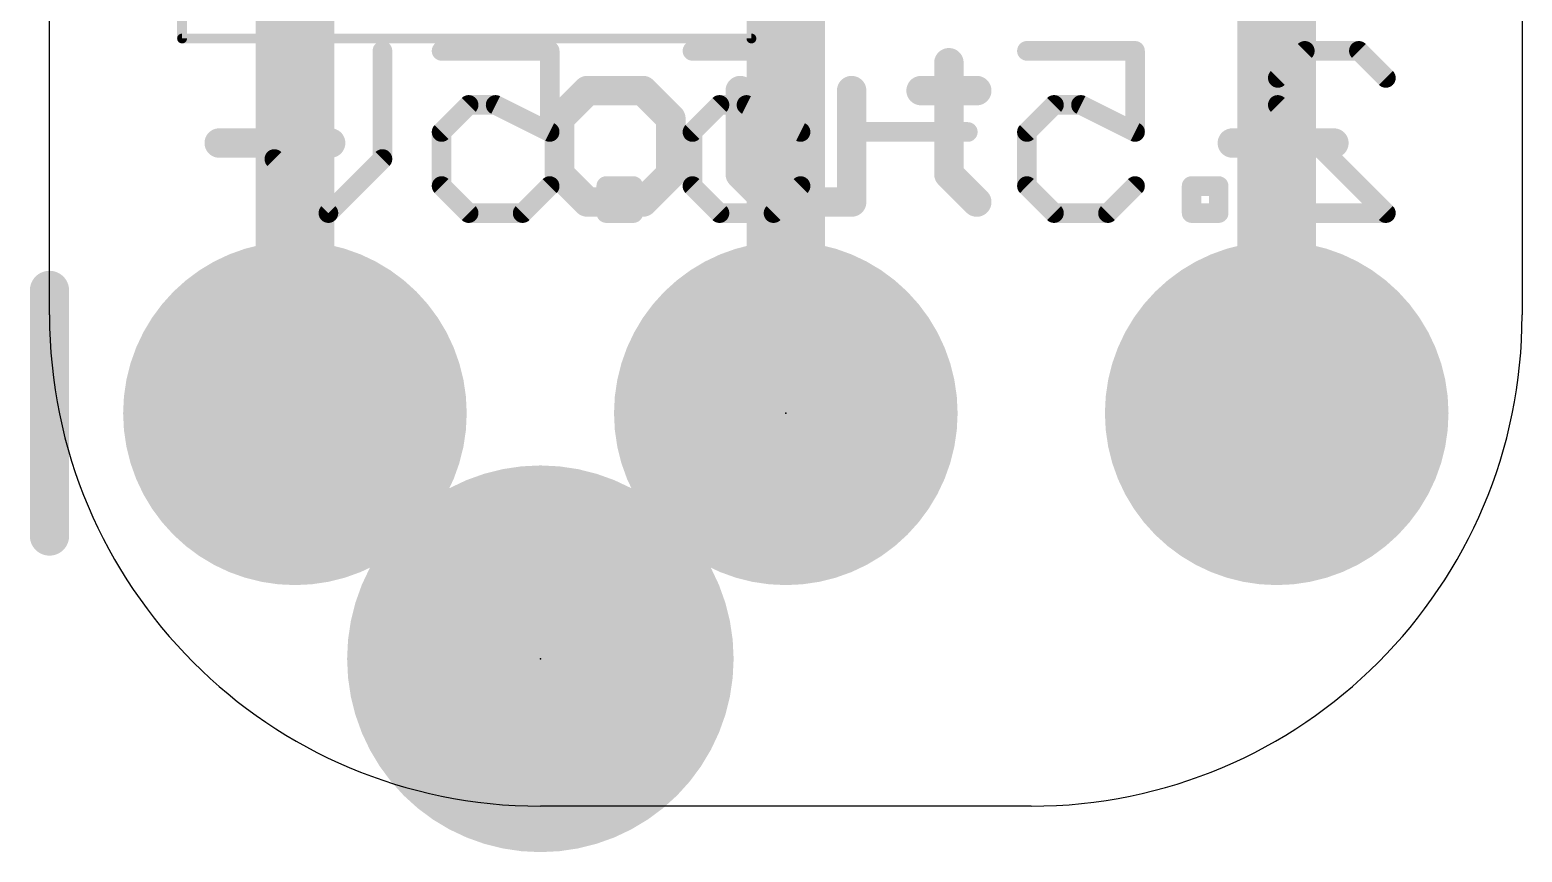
# Model space of a CAD drawing. Extents: x -0.1 to 7.6, y -0.2 to 10.2.
# Drawn here: x -0.1 to 7.62, y -0.24 to 4.01 of the extents above; entities that cross this region are included whole.
import ezdxf

# ---------------------------------------------------------------- set-up
doc = ezdxf.new("R2010")
doc.units = 0
for name, color, linetype in [('1', 12, 'CONTINUOUS'), ('17', 110, 'CONTINUOUS'), ('20', 53, 'CONTINUOUS'), ('21', 40, 'CONTINUOUS'), ('22', 140, 'CONTINUOUS'), ('23', 53, 'CONTINUOUS'), ('29', 253, 'CONTINUOUS'), ('39', 12, 'CONTINUOUS'), ('41', 12, 'CONTINUOUS'), ('51', 253, 'CONTINUOUS')]:
    doc.layers.add(name, color=color, linetype=linetype)

# ---------------------------------------------------------------- blocks, each defined once
blk = doc.blocks.new('PIE')
at = {"const_width": 0.5}
blk.add_lwpolyline([(0, -0.25, 1), (0, 0.25, 1), (0, -0.25)], format="xyb", dxfattribs=at)
blk = doc.blocks.new('RECT')
blk.add_solid([(-0.5, -0.5), (0.5, -0.5), (-0.5, 0.5), (0.5, 0.5)])
blk = doc.blocks.new('ROUNDP')
at = {"const_width": 0.5}
blk.add_lwpolyline([(0, -0.25, 1), (0, 0.25, 1), (0, -0.25)], format="xyb", dxfattribs=at)

msp = doc.modelspace()

# ---------------------------------------------------------------- linework, layer by layer
at = {"layer": '1', "const_width": 0.4064}
for points in [[(1.27, 2.032), (1.27, 4.66)], [(3.81, 2.032), (3.81, 4.572)], [(6.35, 4.433), (6.35, 2.032)]]:
    msp.add_lwpolyline(points, dxfattribs=at)
at = {"layer": '1', "const_width": 0.2032}
for points in [[(1.1684, 2.032, 1), (1.3716, 2.032)], [(3.7084, 2.032, 1), (3.9116, 2.032)], [(6.2484, 2.032, 1), (6.4516, 2.032)]]:
    msp.add_lwpolyline(points, format="xyb", dxfattribs=at)
at = {"layer": '20'}
for p, q in [((0, 2.54), (0, 7.62)), ((7.62, 7.62), (7.62, 2.54)), ((5.08, 0), (2.54, 0))]:
    msp.add_line(p, q, dxfattribs=at)
for centre, start, end in [((2.54, 2.54), 180, 270), ((5.08, 2.54), 270, 0)]:
    msp.add_arc(centre, 2.54, start, end, dxfattribs=at)
at = {"layer": '21', "const_width": 0.1524}
for points in [[(4.6539, 3.8445), (4.6539, 3.2683)], [(2.7829, 3.7004), (2.6388, 3.5564)], [(3.071, 3.7004), (2.7829, 3.7004)], [(3.2151, 3.5564), (3.071, 3.7004)], [(3.5744, 3.7004), (3.5744, 3.2683)], [(4.1506, 3.1242), (4.1506, 3.7004)], [(4.5099, 3.7004), (4.798, 3.7004)], [(6.3832, 3.692), (6.3832, 3.1666)], [(2.6388, 3.5564), (2.6388, 3.2683)], [(3.2151, 3.2683), (3.2151, 3.5564)], [(0.8784, 3.4294), (1.4547, 3.4294)], [(6.1205, 3.4293), (6.6459, 3.4293)], [(2.6388, 3.2683), (2.7829, 3.1242)], [(3.071, 3.1242), (3.2151, 3.2683)], [(3.5744, 3.2683), (3.7184, 3.1242)], [(4.6539, 3.2683), (4.798, 3.1242)], [(2.7829, 3.1242), (3.071, 3.1242)], [(3.7184, 3.1242), (4.1506, 3.1242)]]:
    msp.add_lwpolyline(points, dxfattribs=at)
at = {"layer": '21', "const_width": 0.0762}
for points in [[(4.692, 3.8445, 1), (4.6158, 3.8445)], [(2.7829, 3.7385, 1), (2.7829, 3.6623)], [(2.8098, 3.6735, 1), (2.756, 3.7274)], [(3.098, 3.7274, 1), (3.0441, 3.6735)], [(3.071, 3.6623, 1), (3.071, 3.7385)], [(3.6125, 3.7004, 1), (3.5363, 3.7004)], [(4.1887, 3.7004, 1), (4.1125, 3.7004)], [(4.5099, 3.7385, 1), (4.5099, 3.6623)], [(4.798, 3.6623, 1), (4.798, 3.7385)], [(6.4213, 3.692, 1), (6.3451, 3.692)], [(2.6769, 3.5564, 1), (2.6007, 3.5564)], [(3.2532, 3.5564, 1), (3.177, 3.5564)], [(2.6119, 3.5833, 1), (2.6658, 3.5294)], [(3.1881, 3.5294, 1), (3.242, 3.5833)], [(0.8784, 3.4675, 1), (0.8784, 3.3913)], [(1.4547, 3.3913, 1), (1.4547, 3.4675)], [(6.1205, 3.4674, 1), (6.1205, 3.3912)], [(6.6459, 3.3912, 1), (6.6459, 3.4674)], [(2.6658, 3.2952, 1), (2.6119, 3.2413)], [(3.242, 3.2413, 1), (3.1881, 3.2952)], [(3.6013, 3.2952, 1), (3.5474, 3.2413)], [(4.6809, 3.2952, 1), (4.627, 3.2413)], [(2.6007, 3.2683, 1), (2.6769, 3.2683)], [(3.177, 3.2683, 1), (3.2532, 3.2683)], [(3.5363, 3.2683, 1), (3.6125, 3.2683)], [(4.6158, 3.2683, 1), (4.692, 3.2683)], [(2.7829, 3.1623, 1), (2.7829, 3.0861)], [(2.756, 3.0973, 1), (2.8098, 3.1511)], [(3.0441, 3.1511, 1), (3.098, 3.0973)], [(3.071, 3.0861, 1), (3.071, 3.1623)], [(3.7184, 3.1623, 1), (3.7184, 3.0861)], [(3.6915, 3.0973, 1), (3.7454, 3.1511)], [(4.1506, 3.0861, 1), (4.1506, 3.1623)], [(4.771, 3.0973, 1), (4.8249, 3.1511)], [(6.3451, 3.1666, 1), (6.4213, 3.1666)], [(4.1125, 3.1242, 1), (4.1887, 3.1242)]]:
    msp.add_lwpolyline(points, format="xyb", dxfattribs=at)
at = {"layer": '22', "const_width": 0.1016}
for points in [[(1.1636, 3.3467), (1.1636, 3.906)], [(1.7228, 3.906), (1.7228, 3.3467)], [(2.0289, 3.906), (2.5882, 3.906)], [(2.5882, 3.906), (2.5882, 3.4865)], [(3.3269, 3.906), (3.8862, 3.906)], [(3.8862, 3.906), (3.8862, 3.4865)], [(5.0576, 3.906), (5.6169, 3.906)], [(5.6169, 3.906), (5.6169, 3.4865)], [(6.3557, 3.7661), (6.4955, 3.906)], [(6.4955, 3.906), (6.7751, 3.906)], [(6.7751, 3.906), (6.9149, 3.7661)], [(6.3557, 3.6263), (6.3557, 3.7661)], [(2.1687, 3.6263), (2.0289, 3.4865)], [(2.3085, 3.6263), (2.1687, 3.6263)], [(2.5882, 3.4865), (2.3085, 3.6263)], [(3.4668, 3.6263), (3.3269, 3.4865)], [(3.6066, 3.6263), (3.4668, 3.6263)], [(3.8862, 3.4865), (3.6066, 3.6263)], [(5.1975, 3.6263), (5.0576, 3.4865)], [(5.3373, 3.6263), (5.1975, 3.6263)], [(5.6169, 3.4865), (5.3373, 3.6263)], [(6.9149, 3.0671), (6.3557, 3.6263)], [(2.0289, 3.4865), (2.0289, 3.2069)], [(3.3269, 3.4865), (3.3269, 3.2069)], [(4.7516, 3.4865), (4.1923, 3.4865)], [(5.0576, 3.4865), (5.0576, 3.2069)], [(1.4432, 3.0671), (1.1636, 3.3467)], [(1.7228, 3.3467), (1.4432, 3.0671)], [(2.0289, 3.2069), (2.1687, 3.0671)], [(2.4484, 3.0671), (2.5882, 3.2069)], [(3.0209, 3.2069), (2.881, 3.2069)], [(2.881, 3.2069), (2.881, 3.0671)], [(3.0209, 3.0671), (3.0209, 3.2069)], [(3.3269, 3.2069), (3.4668, 3.0671)], [(3.7464, 3.0671), (3.8862, 3.2069)], [(5.0576, 3.2069), (5.1975, 3.0671)], [(5.4771, 3.0671), (5.6169, 3.2069)], [(6.0496, 3.2069), (5.9098, 3.2069)], [(5.9098, 3.2069), (5.9098, 3.0671)], [(6.0496, 3.0671), (6.0496, 3.2069)], [(2.1687, 3.0671), (2.4484, 3.0671)], [(2.881, 3.0671), (3.0209, 3.0671)], [(3.4668, 3.0671), (3.7464, 3.0671)], [(5.1975, 3.0671), (5.4771, 3.0671)], [(5.9098, 3.0671), (6.0496, 3.0671)], [(6.3557, 3.0671), (6.9149, 3.0671)]]:
    msp.add_lwpolyline(points, dxfattribs=at)
at = {"layer": '22', "const_width": 0.0508}
for points in [[(1.189, 3.906, 1), (1.1382, 3.906)], [(1.7482, 3.906, 1), (1.6974, 3.906)], [(2.0289, 3.9314, 1), (2.0289, 3.8806)], [(2.6136, 3.906, 1), (2.5628, 3.906)], [(2.5882, 3.8806, 1), (2.5882, 3.9314)], [(3.3269, 3.9314, 1), (3.3269, 3.8806)], [(3.9116, 3.906, 1), (3.8608, 3.906)], [(3.8862, 3.8806, 1), (3.8862, 3.9314)], [(5.0576, 3.9314, 1), (5.0576, 3.8806)], [(5.6423, 3.906, 1), (5.5915, 3.906)], [(5.6169, 3.8806, 1), (5.6169, 3.9314)], [(6.4955, 3.9314, 1), (6.4955, 3.8806)], [(6.5134, 3.888, 1), (6.4775, 3.9239)], [(6.7931, 3.9239, 1), (6.7572, 3.888)], [(6.7751, 3.8806, 1), (6.7751, 3.9314)], [(6.3811, 3.7661, 1), (6.3303, 3.7661)], [(6.3377, 3.7841, 1), (6.3736, 3.7482)], [(6.897, 3.7482, 1), (6.9329, 3.7841)], [(2.1687, 3.6517, 1), (2.1687, 3.6009)], [(2.1867, 3.6084, 1), (2.1508, 3.6443)], [(2.3199, 3.649, 1), (2.2972, 3.6036)], [(2.3085, 3.6009, 1), (2.3085, 3.6517)], [(3.4668, 3.6517, 1), (3.4668, 3.6009)], [(3.4847, 3.6084, 1), (3.4488, 3.6443)], [(3.6179, 3.649, 1), (3.5952, 3.6036)], [(3.6066, 3.6009, 1), (3.6066, 3.6517)], [(5.1975, 3.6517, 1), (5.1975, 3.6009)], [(5.2154, 3.6084, 1), (5.1795, 3.6443)], [(5.3486, 3.649, 1), (5.3259, 3.6036)], [(5.3373, 3.6009, 1), (5.3373, 3.6517)], [(6.3736, 3.6443, 1), (6.3377, 3.6084)], [(6.3303, 3.6263, 1), (6.3811, 3.6263)], [(2.0109, 3.5045, 1), (2.0469, 3.4685)], [(2.0543, 3.4865, 1), (2.0035, 3.4865)], [(2.5628, 3.4865, 1), (2.6136, 3.4865)], [(2.5768, 3.4638, 1), (2.5995, 3.5092)], [(3.3523, 3.4865, 1), (3.3015, 3.4865)], [(3.309, 3.5045, 1), (3.3449, 3.4685)], [(3.8608, 3.4865, 1), (3.9116, 3.4865)], [(3.8749, 3.4638, 1), (3.8976, 3.5092)], [(4.1923, 3.5119, 1), (4.1923, 3.4611)], [(4.7516, 3.4611, 1), (4.7516, 3.5119)], [(5.083, 3.4865, 1), (5.0322, 3.4865)], [(5.0397, 3.5045, 1), (5.0756, 3.4685)], [(5.5915, 3.4865, 1), (5.6423, 3.4865)], [(5.6056, 3.4638, 1), (5.6283, 3.5092)], [(1.1815, 3.3646, 1), (1.1456, 3.3287)], [(1.1382, 3.3467, 1), (1.189, 3.3467)], [(1.6974, 3.3467, 1), (1.7482, 3.3467)], [(1.7408, 3.3287, 1), (1.7049, 3.3646)], [(2.0469, 3.2248, 1), (2.0109, 3.1889)], [(2.6061, 3.1889, 1), (2.5702, 3.2248)], [(2.881, 3.2323, 1), (2.881, 3.1815)], [(2.9064, 3.2069, 1), (2.8556, 3.2069)], [(3.0463, 3.2069, 1), (2.9955, 3.2069)], [(3.0209, 3.1815, 1), (3.0209, 3.2323)], [(3.3449, 3.2248, 1), (3.309, 3.1889)], [(3.9042, 3.1889, 1), (3.8682, 3.2248)], [(5.0756, 3.2248, 1), (5.0397, 3.1889)], [(5.6349, 3.1889, 1), (5.599, 3.2248)], [(5.9098, 3.2323, 1), (5.9098, 3.1815)], [(5.9352, 3.2069, 1), (5.8844, 3.2069)], [(6.075, 3.2069, 1), (6.0242, 3.2069)], [(6.0496, 3.1815, 1), (6.0496, 3.2323)], [(2.0035, 3.2069, 1), (2.0543, 3.2069)], [(3.3015, 3.2069, 1), (3.3523, 3.2069)], [(5.0322, 3.2069, 1), (5.083, 3.2069)], [(1.4252, 3.085, 1), (1.4612, 3.0491)], [(1.4252, 3.0491, 1), (1.4612, 3.085)], [(2.1687, 3.0924, 1), (2.1687, 3.0417)], [(2.1508, 3.0491, 1), (2.1867, 3.085)], [(2.4304, 3.085, 1), (2.4663, 3.0491)], [(2.4484, 3.0417, 1), (2.4484, 3.0924)], [(2.881, 3.0924, 1), (2.881, 3.0417)], [(2.8556, 3.0671, 1), (2.9064, 3.0671)], [(2.9955, 3.0671, 1), (3.0463, 3.0671)], [(3.0209, 3.0417, 1), (3.0209, 3.0924)], [(3.4668, 3.0924, 1), (3.4668, 3.0417)], [(3.4488, 3.0491, 1), (3.4847, 3.085)], [(3.7284, 3.085, 1), (3.7644, 3.0491)], [(3.7464, 3.0417, 1), (3.7464, 3.0924)], [(5.1975, 3.0924, 1), (5.1975, 3.0417)], [(5.1795, 3.0491, 1), (5.2154, 3.085)], [(5.4591, 3.085, 1), (5.4951, 3.0491)], [(5.4771, 3.0417, 1), (5.4771, 3.0924)], [(5.9098, 3.0924, 1), (5.9098, 3.0417)], [(5.8844, 3.0671, 1), (5.9352, 3.0671)], [(6.0242, 3.0671, 1), (6.075, 3.0671)], [(6.0496, 3.0417, 1), (6.0496, 3.0924)], [(6.3557, 3.0924, 1), (6.3557, 3.0417)], [(6.897, 3.0491, 1), (6.9329, 3.085)], [(6.9149, 3.0417, 1), (6.9149, 3.0924)]]:
    msp.add_lwpolyline(points, format="xyb", dxfattribs=at)
at = {"layer": '23'}
for p in [(3.81, 2.032), (2.54, 0.762)]:
    msp.add_point(p, dxfattribs=at)
at = {"layer": '29'}
for points, const_width in [([(2.54, 1.512, 0.4142), (1.79, 0.762)], 0.5), ([(3.29, 0.762, 0.4142), (2.54, 1.512)], 0.5), ([(2.54, 1.637, 1), (2.54, 1.387)], 0.25), ([(2.54, 1.387, 1), (2.54, 1.637)], 0.25), ([(1.79, 0.762, 0.4142), (2.54, 0.012)], 0.5), ([(1.915, 0.762, 1), (1.665, 0.762)], 0.25), ([(2.54, 0.012, 0.4142), (3.29, 0.762)], 0.5), ([(3.415, 0.762, 1), (3.165, 0.762)], 0.25), ([(1.665, 0.762, 1), (1.915, 0.762)], 0.25), ([(3.165, 0.762, 1), (3.415, 0.762)], 0.25), ([(2.54, 0.137, 1), (2.54, -0.113)], 0.25), ([(2.54, -0.113, 1), (2.54, 0.137)], 0.25)]:
    msp.add_lwpolyline(points, format="xyb", dxfattribs=dict(at, const_width=const_width))
at = {"layer": '39', "const_width": 0.0508}
for points in [[(0.686, 3.97), (0.686, 5.428)], [(3.632, 5.428), (3.632, 3.97)], [(3.632, 3.97), (0.686, 3.97)]]:
    msp.add_lwpolyline(points, dxfattribs=at)
at = {"layer": '39'}
for points, const_width in [([(0.686, 3.9827, 1), (0.686, 3.9573)], 0.0254), ([(0.6733, 3.97, 1), (0.6987, 3.97)], 0.0254), ([(3.6193, 3.97, 1), (3.6447, 3.97)], 0.0254), ([(3.632, 3.9573, 1), (3.632, 3.9827)], 0.0254), ([(2.54, 1.512, 0.4142), (1.79, 0.762)], 0.5), ([(3.29, 0.762, 0.4142), (2.54, 1.512)], 0.5), ([(2.54, 1.637, 1), (2.54, 1.387)], 0.25), ([(2.54, 1.387, 1), (2.54, 1.637)], 0.25), ([(1.79, 0.762, 0.4142), (2.54, 0.012)], 0.5), ([(1.915, 0.762, 1), (1.665, 0.762)], 0.25), ([(2.54, 0.012, 0.4142), (3.29, 0.762)], 0.5), ([(3.415, 0.762, 1), (3.165, 0.762)], 0.25), ([(1.665, 0.762, 1), (1.915, 0.762)], 0.25), ([(3.165, 0.762, 1), (3.415, 0.762)], 0.25), ([(2.54, 0.137, 1), (2.54, -0.113)], 0.25), ([(2.54, -0.113, 1), (2.54, 0.137)], 0.25)]:
    msp.add_lwpolyline(points, format="xyb", dxfattribs=dict(at, const_width=const_width))
at = {"layer": '41'}
for points, const_width in [([(2.54, 1.512, 0.4142), (1.79, 0.762)], 0.5), ([(3.29, 0.762, 0.4142), (2.54, 1.512)], 0.5), ([(2.54, 1.637, 1), (2.54, 1.387)], 0.25), ([(2.54, 1.387, 1), (2.54, 1.637)], 0.25), ([(1.79, 0.762, 0.4142), (2.54, 0.012)], 0.5), ([(1.915, 0.762, 1), (1.665, 0.762)], 0.25), ([(2.54, 0.012, 0.4142), (3.29, 0.762)], 0.5), ([(3.415, 0.762, 1), (3.165, 0.762)], 0.25), ([(1.665, 0.762, 1), (1.915, 0.762)], 0.25), ([(3.165, 0.762, 1), (3.415, 0.762)], 0.25), ([(2.54, 0.137, 1), (2.54, -0.113)], 0.25), ([(2.54, -0.113, 1), (2.54, 0.137)], 0.25)]:
    msp.add_lwpolyline(points, format="xyb", dxfattribs=dict(at, const_width=const_width))
at = {"layer": '51', "const_width": 0.2032}
msp.add_lwpolyline([(0, 2.667), (0, 1.397)], dxfattribs=at)
at = {"layer": '51', "const_width": 0.1016}
for points in [[(0.0508, 2.667, 1), (-0.0508, 2.667)], [(-0.0508, 1.397, 1), (0.0508, 1.397)]]:
    msp.add_lwpolyline(points, format="xyb", dxfattribs=at)

# ---------------------------------------------------------------- block references
at = {"layer": '1'}
msp.add_blockref('PIE', (2.54, 0.762), dxfattribs=at)
at = {"layer": '17', "xscale": 1.6764, "yscale": 1.6764, "rotation": 90}
for p in [(1.27, 2.032), (1.27, 2.032), (3.81, 2.032), (3.81, 2.032), (6.35, 2.032), (6.35, 2.032)]:
    msp.add_blockref('ROUNDP', p, dxfattribs=at)
at = {"layer": '29', "xscale": 1.778, "yscale": 1.778, "rotation": 90}
for p in [(1.27, 2.032), (3.81, 2.032), (6.35, 2.032)]:
    msp.add_blockref('ROUNDP', p, dxfattribs=at)
at = {"layer": '29', "xscale": 1.1016, "yscale": 1.1016}
msp.add_blockref('PIE', (2.54, 0.762), dxfattribs=at)
at = {"layer": '51', "xscale": 0.508, "yscale": 0.508}
for p in [(1.27, 2.032), (3.81, 2.032), (6.35, 2.032)]:
    msp.add_blockref('RECT', p, dxfattribs=at)

doc.saveas('drawing.dxf')
